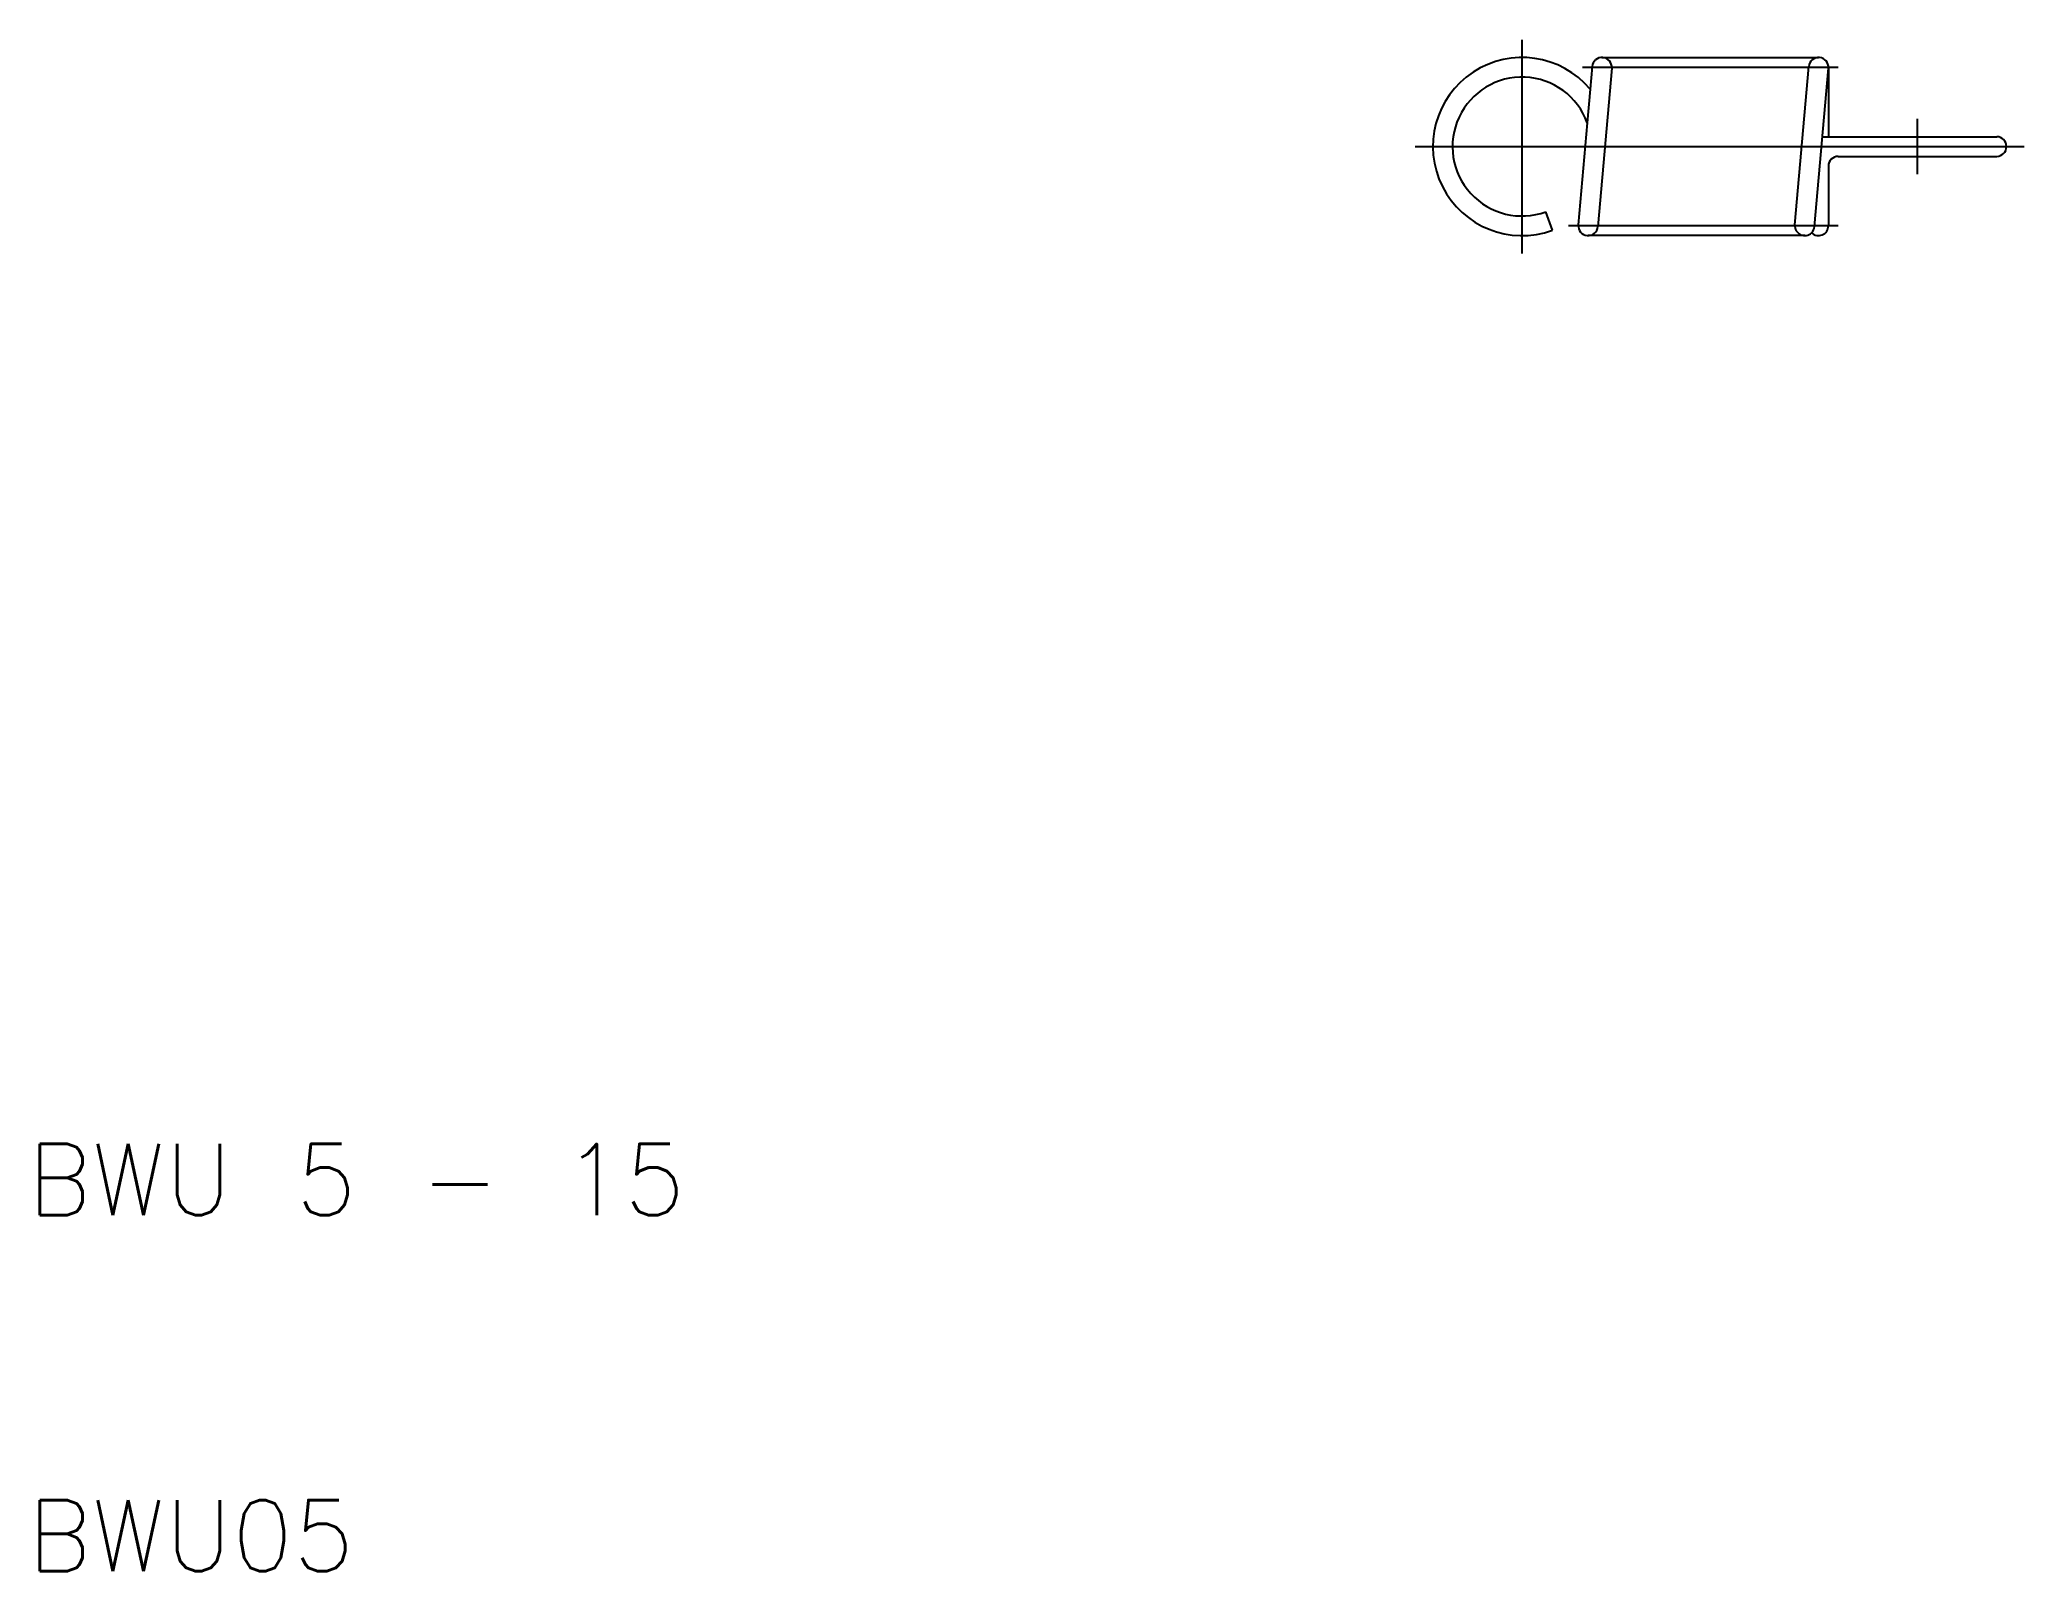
# Model space of a CAD drawing. Extents: x 10.3 to 66, y 10 to 53.
import ezdxf

# ---------------------------------------------------------------- set-up
doc = ezdxf.new("R2010")
doc.units = 0
doc.linetypes.add('CENTER', pattern=[50.8, 31.75, -6.35, 6.35, -6.35])
doc.linetypes.add('DASHED', pattern=[19.05, 12.7, -6.35])
doc.layers.get('0').update_dxf_attribs({"linetype": 'CONTINUOUS'})
doc.layers.add('CENTER', color=1, linetype='CENTER')
doc.styles.get("Standard").update_dxf_attribs({"font": 'txt.shx'})

msp = doc.modelspace()

# ---------------------------------------------------------------- linework, layer by layer
at = {"color": 3, "linetype": 'DASHED'}
for p, q in [((54.195, 52.5), (60.276, 52.5)), ((59.887, 47.5), (53.805, 47.5))]:
    msp.add_line(p, q, dxfattribs=at)
for p, q in [((53.921, 52.249), (53.865, 51.607)), ((54.469, 52.201), (54.079, 47.751)), ((59.613, 47.799), (60.002, 52.249)), ((60.161, 47.751), (60.55, 52.201)), ((60.55, 52.201), (60.55, 50.275)), ((53.865, 51.607), (53.782, 50.667)), ((53.782, 50.667), (53.531, 47.799)), ((60.381, 50.275), (60.55, 50.275)), ((60.55, 50.275), (65.275, 50.275)), ((60.825, 49.725), (65.275, 49.725)), ((60.55, 49.45), (60.55, 47.775)), ((52.805, 47.651), (52.617, 48.168))]:
    msp.add_line(p, q)
for centre, radius, start, end in [((51.95, 50), 2.5, 40.0151, 290), ((54.195, 52.225), 0.275, 355, 175), ((60.276, 52.225), 0.275, 355, 175), ((51.95, 50), 1.95, 20, 290), ((65.275, 50), 0.275, 270, 90), ((60.825, 49.45), 0.275, 90, 180), ((53.805, 47.775), 0.275, 175, 355), ((59.887, 47.775), 0.275, 175, 314.9072), ((60.275, 47.775), 0.275, 225.0928, 0), ((59.887, 47.775), 0.275, 314.9072, 355)]:
    msp.add_arc(centre, radius, start, end)
at = {"layer": 'CENTER'}
for p, q in [((51.95, 53), (51.95, 47)), ((53.645, 52.225), (60.826, 52.225)), ((63.05, 49.225), (63.05, 50.775)), ((48.95, 50), (66.05, 50)), ((60.825, 47.775), (53.255, 47.775))]:
    msp.add_line(p, q, dxfattribs=at)

# ---------------------------------------------------------------- texts
for s, p in [('BWU 5 - 15', (10, 20)), ('BWU05', (10, 10))]:
    msp.add_text(s, height=2).set_placement(p)

doc.saveas('drawing.dxf')
